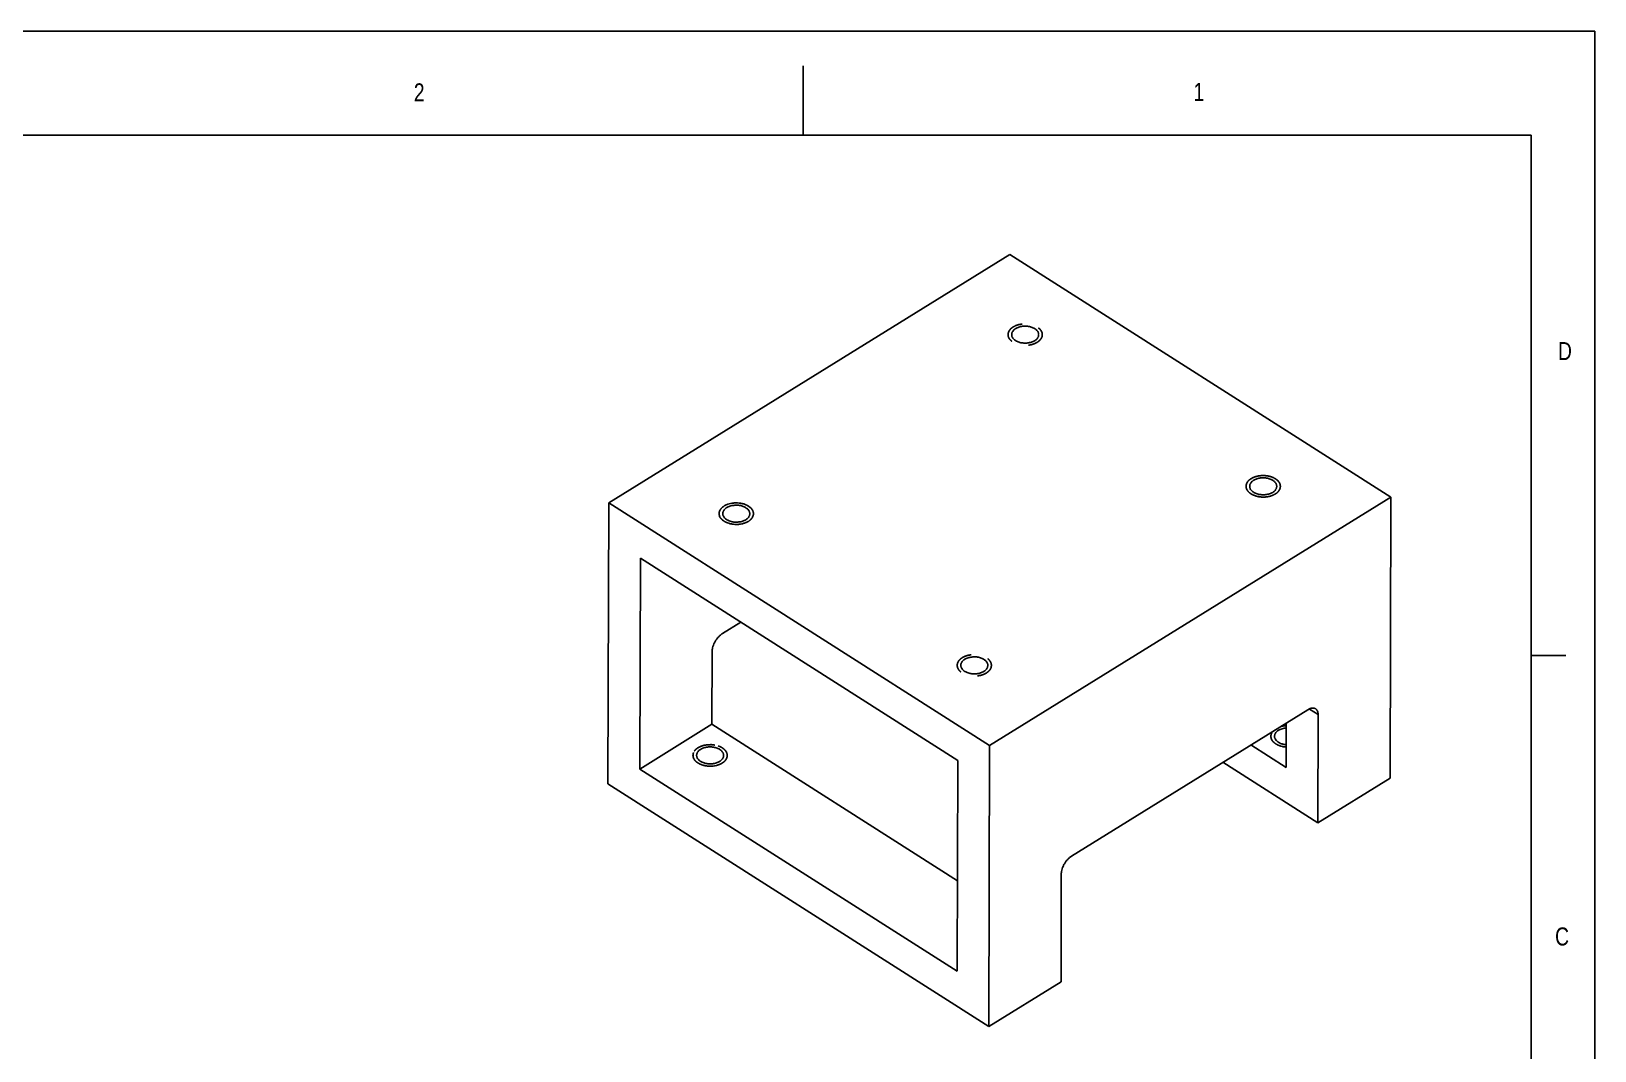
# Model space of a CAD drawing. Header units: inches. Extents: x 0 to 22, y 0 to 17.
# Drawn here: x 11.18 to 22, y 9.94 to 17 of the extents above; entities that cross this region are included whole.
import ezdxf

# ---------------------------------------------------------------- set-up
doc = ezdxf.new("R2010")
doc.units = ezdxf.units.IN
doc.header["$LTSCALE"] = 1.21
doc.header["$MEASUREMENT"] = 0
doc.linetypes.add('HIDDEN', pattern=[0.2, 0.1, -0.1])
doc.layers.get('0').update_dxf_attribs({"linetype": 'CONTINUOUS'})
doc.layers.add('02___PRT_ALL_AXES', color=7, linetype='CONTINUOUS')
doc.styles.get("Standard").update_dxf_attribs({"font": 'txt', "width": 0.8})

msp = doc.modelspace()

# ---------------------------------------------------------------- linework, layer by layer
at = {"color": 7, "linetype": 'CONTINUOUS'}
for p, q in [((0, 17), (22, 17)), ((22, 0), (22, 17)), ((16.52, 16.28), (16.52, 16.76)), ((0.44, 16.28), (21.56, 16.28)), ((21.56, 16.28), (21.56, 0.68)), ((17.9516, 15.4561), (15.1739, 13.7352)), ((20.5882, 13.7765), (17.9516, 15.4561)), ((20.5882, 13.7765), (17.8105, 12.0555)), ((20.583, 11.8315), (20.5882, 13.7765)), ((15.1739, 13.7352), (15.1687, 11.7902)), ((17.8105, 12.0555), (15.1739, 13.7352)), ((15.389, 11.8933), (15.393, 13.3521)), ((15.393, 13.3521), (17.5901, 11.9523)), ((16.0883, 12.9091), (15.9617, 12.8307)), ((15.889, 12.2031), (15.8904, 12.7088)), ((21.56, 12.68), (21.8, 12.68)), ((20.0141, 12.3043), (18.3786, 11.2909)), ((20.085, 12.2705), (20.0244, 12.3091)), ((20.083, 11.5217), (20.085, 12.2705)), ((15.889, 12.2031), (15.389, 11.8933)), ((17.5879, 11.1208), (15.889, 12.2031)), ((19.8639, 11.9048), (19.8648, 12.2117)), ((17.8053, 10.1105), (17.8105, 12.0555)), ((19.8639, 11.9048), (19.6201, 12.0601)), ((17.5901, 11.9523), (17.5862, 10.4936)), ((19.4263, 11.9401), (20.083, 11.5217)), ((17.5862, 10.4936), (15.389, 11.8933)), ((20.583, 11.8315), (20.083, 11.5217)), ((15.1687, 11.7902), (17.8053, 10.1105)), ((18.3052, 10.4203), (18.3073, 11.1691)), ((18.3052, 10.4203), (17.8053, 10.1105))]:
    msp.add_line(p, q, dxfattribs=at)
for points, knots in [([(15.8904, 12.7088), (15.8904, 12.7114), (15.8907, 12.7168), (15.8921, 12.7279), (15.8956, 12.7424), (15.9023, 12.7598), (15.9111, 12.7769), (15.9218, 12.7932), (15.934, 12.8079), (15.9452, 12.8187), (15.9546, 12.826), (15.9593, 12.8292), (15.9617, 12.8307)], [0, 0, 0, 0, 0.0535783, 0.1100346, 0.2302943, 0.358298, 0.4910431, 0.6250303, 0.7566637, 0.8826597, 0.9426171, 1, 1, 1, 1]), ([(20.0141, 12.3043), (20.0166, 12.3058), (20.0215, 12.3085), (20.029, 12.3119), (20.0363, 12.3143), (20.0434, 12.3157), (20.0501, 12.316), (20.0565, 12.3154), (20.0624, 12.3137), (20.066, 12.3118), (20.0676, 12.3108)], [0, 0, 0, 0, 0.152797, 0.2971422, 0.4325019, 0.5590072, 0.6774505, 0.7891255, 0.8958754, 1, 1, 1, 1]), ([(20.0676, 12.3108), (20.069, 12.3099), (20.0717, 12.3079), (20.0752, 12.3042), (20.0782, 12.2999), (20.0816, 12.2932), (20.0838, 12.2855), (20.0848, 12.2772), (20.085, 12.2728), (20.085, 12.2705)], [0, 0, 0, 0, 0.1084707, 0.2188733, 0.3329964, 0.4523708, 0.7109322, 0.8516931, 1, 1, 1, 1]), ([(18.3073, 11.1691), (18.3073, 11.1717), (18.3075, 11.1771), (18.309, 11.1882), (18.3125, 11.2027), (18.3191, 11.2201), (18.328, 11.2372), (18.3387, 11.2535), (18.3509, 11.2682), (18.3621, 11.2789), (18.3715, 11.2863), (18.3762, 11.2895), (18.3786, 11.2909)], [0, 0, 0, 0, 0.0535783, 0.1100346, 0.2302943, 0.358298, 0.4910431, 0.6250303, 0.7566637, 0.8826597, 0.9426171, 1, 1, 1, 1])]:
    msp.add_open_spline(points, degree=3, knots=knots, dxfattribs=at)
at = {"layer": '02___PRT_ALL_AXES', "color": 8, "linetype": 'HIDDEN'}
for p, q in [((19.5893, 13.8673), (19.5919, 13.8734)), ((19.5919, 13.8734), (19.5935, 13.8763)), ((19.5935, 13.8763), (19.5973, 13.8821)), ((19.5973, 13.8821), (19.5995, 13.8849)), ((19.6101, 13.8954), (19.6131, 13.8979)), ((19.6945, 13.9248), (19.6994, 13.925)), ((19.8049, 13.8906), (19.8075, 13.8879)), ((19.5978, 13.8185), (19.5957, 13.8214)), ((19.6278, 13.7939), (19.6241, 13.796)), ((19.644, 13.7866), (19.6398, 13.7882)), ((19.6527, 13.7836), (19.644, 13.7866)), ((19.6572, 13.7822), (19.6527, 13.7836)), ((19.7006, 13.7759), (19.6956, 13.7761)), ((19.7492, 13.7811), (19.7446, 13.7801)), ((19.7885, 13.7973), (19.7867, 13.7962)), ((19.7902, 13.7984), (19.7885, 13.7973)), ((15.939, 13.6688), (15.9396, 13.6719)), ((15.9398, 13.6501), (15.9391, 13.6532)), ((15.9414, 13.678), (15.9441, 13.6841)), ((15.9444, 13.6379), (15.9417, 13.644)), ((15.9461, 13.635), (15.9444, 13.6379)), ((15.9593, 13.7036), (15.9622, 13.7061)), ((15.9622, 13.7061), (15.9653, 13.7086)), ((15.9653, 13.7086), (15.9719, 13.7132)), ((15.9719, 13.7132), (15.9737, 13.7143)), ((15.9737, 13.7143), (15.9755, 13.7154)), ((15.9755, 13.7154), (15.9791, 13.7175)), ((15.9791, 13.7175), (15.983, 13.7195)), ((15.983, 13.7195), (15.9869, 13.7214)), ((15.9869, 13.7214), (15.9952, 13.7249)), ((15.9952, 13.7249), (15.9995, 13.7265)), ((15.9995, 13.7265), (16.0083, 13.7292)), ((16.0083, 13.7292), (16.0176, 13.7316)), ((16.0176, 13.7316), (16.0271, 13.7334)), ((16.0467, 13.7355), (16.0566, 13.7358)), ((16.0566, 13.7358), (16.0665, 13.7355)), ((16.0665, 13.7355), (16.0764, 13.7347)), ((16.0764, 13.7347), (16.0813, 13.7342)), ((16.0813, 13.7342), (16.0861, 13.7335)), ((16.0861, 13.7335), (16.0909, 13.7326)), ((16.1095, 13.7281), (16.1182, 13.7251)), ((16.1182, 13.7251), (16.1224, 13.7234)), ((16.1224, 13.7234), (16.1305, 13.7197)), ((16.1305, 13.7197), (16.138, 13.7157)), ((16.138, 13.7157), (16.1416, 13.7135)), ((16.1416, 13.7135), (16.145, 13.7112)), ((16.145, 13.7112), (16.1514, 13.7064)), ((16.1514, 13.7064), (16.1543, 13.7039)), ((16.1543, 13.7039), (16.1571, 13.7013)), ((16.1703, 13.6383), (16.1687, 13.6353)), ((16.1729, 13.6443), (16.1703, 13.6383)), ((15.9479, 13.6321), (15.9461, 13.635)), ((15.9629, 13.6159), (15.96, 13.6184)), ((15.966, 13.6135), (15.9629, 13.6159)), ((15.9693, 13.6111), (15.966, 13.6135)), ((15.9961, 13.5973), (15.9919, 13.5989)), ((16.0049, 13.5943), (15.9961, 13.5973)), ((16.0094, 13.5929), (16.0049, 13.5943)), ((16.0282, 13.5888), (16.0234, 13.5897)), ((16.0379, 13.5876), (16.0282, 13.5888)), ((16.0478, 13.5868), (16.0379, 13.5876)), ((16.0872, 13.5889), (16.0775, 13.5876)), ((16.0968, 13.5908), (16.0872, 13.5889)), ((16.1014, 13.5918), (16.0968, 13.5908)), ((16.1105, 13.5944), (16.1014, 13.5918)), ((16.1149, 13.5959), (16.1105, 13.5944)), ((16.1192, 13.5974), (16.1149, 13.5959)), ((16.1234, 13.5991), (16.1192, 13.5974)), ((16.1389, 13.6069), (16.1352, 13.6048)), ((16.1407, 13.608), (16.1389, 13.6069)), ((16.1458, 13.6114), (16.1407, 13.608)), ((16.149, 13.6137), (16.1458, 13.6114)), ((16.1627, 13.6267), (16.1603, 13.624)), ((19.7654, 12.1458), (19.7672, 12.1487)), ((19.7672, 12.1487), (19.7692, 12.1515)), ((15.7663, 12.0167), (15.7683, 12.0196)), ((15.9327, 12.0534), (15.9371, 12.0519)), ((15.9569, 12.0425), (15.9605, 12.0403)), ((19.7582, 12.1182), (19.7582, 12.1213)), ((19.7627, 12.0997), (19.7614, 12.1027)), ((19.7658, 12.0938), (19.7627, 12.0997)), ((19.7797, 12.0772), (19.7744, 12.0825)), ((19.8117, 12.0577), (19.8076, 12.0595)), ((19.8291, 12.0517), (19.8246, 12.053)), ((19.8384, 12.0494), (19.8291, 12.0517)), ((19.8431, 12.0484), (19.8384, 12.0494)), ((15.8471, 11.9157), (15.8423, 11.9165)), ((15.8716, 11.9134), (15.8667, 11.9136)), ((15.9061, 11.9158), (15.8964, 11.9144)), ((15.9109, 11.9166), (15.9061, 11.9158)), ((15.9203, 11.9187), (15.9109, 11.9166)), ((15.9422, 11.9259), (15.938, 11.9243)), ((15.9928, 11.9742), (15.9918, 11.9711))]:
    msp.add_line(p, q, dxfattribs=at)
for points, knots in [([(17.9736, 14.9534), (17.9712, 14.9516), (17.9675, 14.9488), (17.9631, 14.9455), (17.9607, 14.9437), (17.9587, 14.9423), (17.9575, 14.9407), (17.9556, 14.9386), (17.9533, 14.9359), (17.951, 14.9332), (17.9492, 14.9311), (17.9476, 14.9295), (17.9469, 14.9278), (17.9457, 14.9255), (17.9443, 14.9225), (17.9428, 14.9197), (17.9418, 14.9173), (17.9407, 14.9156), (17.9406, 14.9138), (17.9401, 14.9113), (17.9396, 14.9082), (17.9391, 14.9052), (17.9387, 14.9027), (17.9382, 14.9009), (17.9387, 14.8991), (17.939, 14.8966), (17.9395, 14.8936), (17.9399, 14.8906), (17.9403, 14.8882), (17.9403, 14.8864), (17.9414, 14.8846), (17.9424, 14.8823), (17.9438, 14.8794), (17.9451, 14.8765), (17.9463, 14.8742), (17.9469, 14.8724), (17.9485, 14.8708), (17.9502, 14.8686), (17.9525, 14.8659), (17.9547, 14.8632), (17.9565, 14.8611), (17.9577, 14.8594), (17.9597, 14.8581), (17.9621, 14.8561), (17.9653, 14.8537), (17.9683, 14.8513), (17.9709, 14.8494), (17.9726, 14.8479), (17.9749, 14.8468), (17.9779, 14.8452), (17.9816, 14.8433), (17.9853, 14.8413), (17.9883, 14.8398), (17.9904, 14.8385), (17.9931, 14.8378), (17.9964, 14.8366), (18.0007, 14.8351), (18.0049, 14.8336), (18.0083, 14.8325), (18.0108, 14.8315), (18.0136, 14.8311), (18.0173, 14.8303), (18.0219, 14.8294), (18.0265, 14.8285), (18.0302, 14.8278), (18.0329, 14.8271), (18.0359, 14.8271), (18.0398, 14.8268), (18.0447, 14.8265), (18.0496, 14.8261), (18.0535, 14.8259), (18.0565, 14.8255), (18.0593, 14.8258), (18.0632, 14.826), (18.068, 14.8263), (18.0728, 14.8266), (18.0766, 14.8268), (18.0796, 14.8269), (18.0823, 14.8275), (18.086, 14.8281), (18.0906, 14.829), (18.0953, 14.8298), (18.099, 14.8306), (18.1018, 14.831), (18.1043, 14.8319), (18.1077, 14.833), (18.112, 14.8344), (18.1163, 14.8358), (18.1197, 14.837), (18.1224, 14.8377), (18.1245, 14.839), (18.1276, 14.8405), (18.133, 14.8432), (18.1376, 14.8455), (18.1406, 14.8471)], [0, 0, 0, 0, 0.03125, 0.046875, 0.0546875, 0.0625, 0.0703125, 0.078125, 0.09375, 0.109375, 0.1171875, 0.125, 0.1328125, 0.140625, 0.15625, 0.171875, 0.1796875, 0.1875, 0.1953125, 0.203125, 0.21875, 0.234375, 0.2421875, 0.25, 0.2578125, 0.265625, 0.28125, 0.296875, 0.3046875, 0.3125, 0.3203125, 0.328125, 0.34375, 0.359375, 0.3671875, 0.375, 0.3828125, 0.390625, 0.40625, 0.421875, 0.4296875, 0.4375, 0.4453125, 0.453125, 0.46875, 0.484375, 0.4921875, 0.5, 0.5078125, 0.515625, 0.53125, 0.546875, 0.5546875, 0.5625, 0.5703125, 0.578125, 0.59375, 0.609375, 0.6171875, 0.625, 0.6328125, 0.640625, 0.65625, 0.671875, 0.6796875, 0.6875, 0.6953125, 0.703125, 0.71875, 0.734375, 0.7421875, 0.75, 0.7578125, 0.765625, 0.78125, 0.796875, 0.8046875, 0.8125, 0.8203125, 0.828125, 0.84375, 0.859375, 0.8671875, 0.875, 0.8828125, 0.890625, 0.90625, 0.921875, 0.9296875, 0.9375, 0.9453125, 0.953125, 0.96875, 1, 1, 1, 1]), ([(18.1406, 14.8471), (18.1431, 14.8489), (18.1468, 14.8517), (18.1511, 14.855), (18.1535, 14.8569), (18.1556, 14.8582), (18.1568, 14.8599), (18.1587, 14.862), (18.1609, 14.8646), (18.1633, 14.8673), (18.1651, 14.8694), (18.1666, 14.871), (18.1673, 14.8728), (18.1685, 14.8751), (18.1699, 14.878), (18.1714, 14.8809), (18.1725, 14.8832), (18.1736, 14.8849), (18.1737, 14.8868), (18.1741, 14.8892), (18.1746, 14.8923), (18.1752, 14.8953), (18.1755, 14.8978), (18.176, 14.8996), (18.1756, 14.9015), (18.1753, 14.9039), (18.1748, 14.9069), (18.1744, 14.9099), (18.174, 14.9123), (18.1739, 14.9142), (18.1729, 14.9159), (18.1718, 14.9182), (18.1704, 14.9211), (18.1691, 14.924), (18.1679, 14.9264), (18.1673, 14.9282), (18.1658, 14.9297), (18.164, 14.9319), (18.1618, 14.9346), (18.1596, 14.9373), (18.1577, 14.9394), (18.1565, 14.9411), (18.1545, 14.9425), (18.1521, 14.9444), (18.149, 14.9468), (18.1459, 14.9492), (18.1434, 14.9511), (18.1417, 14.9527), (18.1393, 14.9537), (18.1364, 14.9553), (18.1326, 14.9572), (18.129, 14.9592), (18.1259, 14.9607), (18.1238, 14.962), (18.1212, 14.9628), (18.1178, 14.964), (18.1135, 14.9654), (18.1093, 14.9669), (18.1059, 14.968), (18.1034, 14.969), (18.1006, 14.9694), (18.0969, 14.9702), (18.0923, 14.9711), (18.0877, 14.972), (18.084, 14.9727), (18.0813, 14.9734), (18.0783, 14.9734), (18.0744, 14.9737), (18.0695, 14.9741), (18.0646, 14.9744), (18.0607, 14.9746), (18.0578, 14.975), (18.0549, 14.9747), (18.0511, 14.9745), (18.0463, 14.9742), (18.0414, 14.974), (18.0376, 14.9737), (18.0347, 14.9737), (18.0319, 14.973), (18.0282, 14.9724), (18.0236, 14.9715), (18.019, 14.9707), (18.0153, 14.97), (18.0124, 14.9696), (18.0099, 14.9686), (18.0065, 14.9675), (18.0022, 14.9661), (17.9979, 14.9647), (17.9946, 14.9636), (17.9919, 14.9628), (17.9897, 14.9616), (17.9866, 14.96), (17.9813, 14.9573), (17.9767, 14.955), (17.9736, 14.9534)], [0, 0, 0, 0, 0.03125, 0.046875, 0.0546875, 0.0625, 0.0703125, 0.078125, 0.09375, 0.109375, 0.1171875, 0.125, 0.1328125, 0.140625, 0.15625, 0.171875, 0.1796875, 0.1875, 0.1953125, 0.203125, 0.21875, 0.234375, 0.2421875, 0.25, 0.2578125, 0.265625, 0.28125, 0.296875, 0.3046875, 0.3125, 0.3203125, 0.328125, 0.34375, 0.359375, 0.3671875, 0.375, 0.3828125, 0.390625, 0.40625, 0.421875, 0.4296875, 0.4375, 0.4453125, 0.453125, 0.46875, 0.484375, 0.4921875, 0.5, 0.5078125, 0.515625, 0.53125, 0.546875, 0.5546875, 0.5625, 0.5703125, 0.578125, 0.59375, 0.609375, 0.6171875, 0.625, 0.6328125, 0.640625, 0.65625, 0.671875, 0.6796875, 0.6875, 0.6953125, 0.703125, 0.71875, 0.734375, 0.7421875, 0.75, 0.7578125, 0.765625, 0.78125, 0.796875, 0.8046875, 0.8125, 0.8203125, 0.828125, 0.84375, 0.859375, 0.8671875, 0.875, 0.8828125, 0.890625, 0.90625, 0.921875, 0.9296875, 0.9375, 0.9453125, 0.953125, 0.96875, 1, 1, 1, 1]), ([(19.5957, 13.8214), (19.5948, 13.823), (19.5934, 13.8254), (19.5916, 13.8285), (19.5906, 13.831), (19.5894, 13.8334), (19.5886, 13.8359), (19.588, 13.8384), (19.5871, 13.8409), (19.5869, 13.8435), (19.5865, 13.846), (19.5863, 13.8485), (19.5864, 13.8511), (19.5863, 13.8536), (19.5868, 13.857), (19.5872, 13.8595), (19.5874, 13.8612)], [0, 0, 0, 0, 0.125, 0.1875, 0.25, 0.3125, 0.375, 0.4375, 0.5, 0.5625, 0.625, 0.6875, 0.75, 0.8125, 0.875, 1, 1, 1, 1]), ([(19.6215, 13.9036), (19.624, 13.905), (19.6277, 13.9071), (19.6327, 13.9098), (19.6371, 13.9116), (19.6412, 13.9135), (19.6456, 13.9151), (19.6502, 13.9166), (19.6546, 13.9182), (19.6594, 13.9193), (19.6642, 13.9205), (19.669, 13.9216), (19.674, 13.9224), (19.6789, 13.9233), (19.6858, 13.924), (19.691, 13.9245), (19.6945, 13.9248)], [0, 0, 0, 0, 0.125, 0.1875, 0.25, 0.3125, 0.375, 0.4375, 0.5, 0.5625, 0.625, 0.6875, 0.75, 0.8125, 0.875, 1, 1, 1, 1]), ([(19.6994, 13.925), (19.702, 13.9249), (19.7072, 13.9248), (19.7137, 13.9246), (19.7189, 13.9245), (19.7239, 13.9239), (19.7302, 13.923), (19.7366, 13.9222), (19.7416, 13.9214), (19.7463, 13.92), (19.7511, 13.9188), (19.7559, 13.9176), (19.7596, 13.9168), (19.7628, 13.9153), (19.7672, 13.9136), (19.7715, 13.9118), (19.7754, 13.9103), (19.7775, 13.9094), (19.7803, 13.9077), (19.7847, 13.9053), (19.7889, 13.9028), (19.7919, 13.9012), (19.7935, 13.8999), (19.7962, 13.8977), (19.8002, 13.8944), (19.8034, 13.8919), (19.8049, 13.8906)], [0, 0, 0, 0, 0.0625, 0.125, 0.15625, 0.1875, 0.25, 0.3125, 0.34375, 0.375, 0.4375, 0.46875, 0.5, 0.53125, 0.5625, 0.625, 0.65625, 0.671875, 0.6875, 0.75, 0.8125, 0.828125, 0.84375, 0.875, 0.9375, 1, 1, 1, 1]), ([(19.8224, 13.8615), (19.8227, 13.8595), (19.8232, 13.8565), (19.8237, 13.8525), (19.8235, 13.8493), (19.8236, 13.8462), (19.8231, 13.8431), (19.8224, 13.84), (19.822, 13.8369), (19.8206, 13.8339), (19.8195, 13.8308), (19.8182, 13.8278), (19.8164, 13.8249), (19.8151, 13.8224), (19.8139, 13.8205), (19.8115, 13.8176), (19.8096, 13.8152), (19.8081, 13.8133)], [0, 0, 0, 0, 0.125, 0.1875, 0.25, 0.3125, 0.375, 0.4375, 0.5, 0.5625, 0.625, 0.6875, 0.75, 0.8125, 0.84375, 0.875, 1, 1, 1, 1]), ([(17.6215, 12.6645), (17.6191, 12.6627), (17.6154, 12.6599), (17.611, 12.6566), (17.6086, 12.6547), (17.6066, 12.6534), (17.6054, 12.6518), (17.6035, 12.6497), (17.6012, 12.647), (17.5989, 12.6443), (17.5971, 12.6422), (17.5955, 12.6406), (17.5948, 12.6388), (17.5936, 12.6365), (17.5922, 12.6336), (17.5908, 12.6308), (17.5897, 12.6284), (17.5886, 12.6267), (17.5885, 12.6249), (17.588, 12.6224), (17.5875, 12.6193), (17.587, 12.6163), (17.5866, 12.6138), (17.5861, 12.612), (17.5866, 12.6102), (17.5869, 12.6077), (17.5874, 12.6047), (17.5878, 12.6017), (17.5882, 12.5993), (17.5883, 12.5974), (17.5893, 12.5957), (17.5903, 12.5934), (17.5917, 12.5905), (17.5931, 12.5876), (17.5942, 12.5852), (17.5948, 12.5835), (17.5964, 12.5819), (17.5981, 12.5797), (17.6004, 12.577), (17.6026, 12.5743), (17.6044, 12.5722), (17.6056, 12.5705), (17.6076, 12.5691), (17.6101, 12.5672), (17.6132, 12.5648), (17.6162, 12.5624), (17.6188, 12.5605), (17.6205, 12.559), (17.6228, 12.5579), (17.6258, 12.5563), (17.6295, 12.5544), (17.6332, 12.5524), (17.6362, 12.5509), (17.6383, 12.5496), (17.641, 12.5488), (17.6443, 12.5476), (17.6486, 12.5462), (17.6528, 12.5447), (17.6563, 12.5436), (17.6587, 12.5426), (17.6616, 12.5422), (17.6652, 12.5414), (17.6698, 12.5405), (17.6744, 12.5396), (17.6782, 12.5389), (17.6809, 12.5382), (17.6838, 12.5382), (17.6877, 12.5379), (17.6926, 12.5376), (17.6975, 12.5372), (17.7014, 12.537), (17.7044, 12.5366), (17.7072, 12.5369), (17.7111, 12.5371), (17.7159, 12.5374), (17.7207, 12.5377), (17.7245, 12.5379), (17.7275, 12.5379), (17.7302, 12.5386), (17.7339, 12.5392), (17.7385, 12.5401), (17.7432, 12.5409), (17.7469, 12.5417), (17.7497, 12.542), (17.7522, 12.543), (17.7557, 12.5441), (17.7599, 12.5455), (17.7642, 12.5469), (17.7676, 12.5481), (17.7703, 12.5488), (17.7725, 12.5501), (17.7755, 12.5516), (17.7809, 12.5543), (17.7855, 12.5566), (17.7885, 12.5582)], [0, 0, 0, 0, 0.03125, 0.046875, 0.0546875, 0.0625, 0.0703125, 0.078125, 0.09375, 0.109375, 0.1171875, 0.125, 0.1328125, 0.140625, 0.15625, 0.171875, 0.1796875, 0.1875, 0.1953125, 0.203125, 0.21875, 0.234375, 0.2421875, 0.25, 0.2578125, 0.265625, 0.28125, 0.296875, 0.3046875, 0.3125, 0.3203125, 0.328125, 0.34375, 0.359375, 0.3671875, 0.375, 0.3828125, 0.390625, 0.40625, 0.421875, 0.4296875, 0.4375, 0.4453125, 0.453125, 0.46875, 0.484375, 0.4921875, 0.5, 0.5078125, 0.515625, 0.53125, 0.546875, 0.5546875, 0.5625, 0.5703125, 0.578125, 0.59375, 0.609375, 0.6171875, 0.625, 0.6328125, 0.640625, 0.65625, 0.671875, 0.6796875, 0.6875, 0.6953125, 0.703125, 0.71875, 0.734375, 0.7421875, 0.75, 0.7578125, 0.765625, 0.78125, 0.796875, 0.8046875, 0.8125, 0.8203125, 0.828125, 0.84375, 0.859375, 0.8671875, 0.875, 0.8828125, 0.890625, 0.90625, 0.921875, 0.9296875, 0.9375, 0.9453125, 0.953125, 0.96875, 1, 1, 1, 1]), ([(17.7885, 12.5582), (17.791, 12.56), (17.7947, 12.5628), (17.799, 12.5661), (17.8015, 12.568), (17.8035, 12.5693), (17.8047, 12.5709), (17.8066, 12.5731), (17.8089, 12.5757), (17.8112, 12.5784), (17.813, 12.5805), (17.8146, 12.5821), (17.8152, 12.5839), (17.8164, 12.5862), (17.8178, 12.5891), (17.8193, 12.5919), (17.8204, 12.5943), (17.8215, 12.596), (17.8216, 12.5979), (17.8221, 12.6003), (17.8225, 12.6034), (17.8231, 12.6064), (17.8234, 12.6089), (17.8239, 12.6107), (17.8235, 12.6125), (17.8232, 12.615), (17.8227, 12.618), (17.8223, 12.621), (17.8219, 12.6234), (17.8218, 12.6253), (17.8208, 12.627), (17.8198, 12.6293), (17.8183, 12.6322), (17.817, 12.6351), (17.8159, 12.6375), (17.8152, 12.6392), (17.8137, 12.6408), (17.812, 12.643), (17.8097, 12.6457), (17.8075, 12.6484), (17.8056, 12.6505), (17.8045, 12.6522), (17.8024, 12.6536), (17.8, 12.6555), (17.7969, 12.6579), (17.7938, 12.6603), (17.7913, 12.6622), (17.7896, 12.6637), (17.7872, 12.6648), (17.7843, 12.6664), (17.7806, 12.6683), (17.7769, 12.6703), (17.7739, 12.6718), (17.7717, 12.6731), (17.7691, 12.6739), (17.7657, 12.6751), (17.7615, 12.6765), (17.7572, 12.678), (17.7538, 12.6791), (17.7514, 12.6801), (17.7485, 12.6805), (17.7448, 12.6813), (17.7402, 12.6822), (17.7356, 12.6831), (17.7319, 12.6838), (17.7292, 12.6845), (17.7262, 12.6845), (17.7223, 12.6848), (17.7174, 12.6851), (17.7125, 12.6855), (17.7086, 12.6857), (17.7057, 12.6861), (17.7028, 12.6858), (17.699, 12.6856), (17.6942, 12.6853), (17.6894, 12.6851), (17.6855, 12.6848), (17.6826, 12.6848), (17.6799, 12.6841), (17.6761, 12.6835), (17.6715, 12.6826), (17.6669, 12.6818), (17.6632, 12.681), (17.6603, 12.6807), (17.6579, 12.6797), (17.6544, 12.6786), (17.6502, 12.6772), (17.6459, 12.6758), (17.6425, 12.6747), (17.6398, 12.6739), (17.6376, 12.6726), (17.6345, 12.6711), (17.6292, 12.6684), (17.6246, 12.6661), (17.6215, 12.6645)], [0, 0, 0, 0, 0.03125, 0.046875, 0.0546875, 0.0625, 0.0703125, 0.078125, 0.09375, 0.109375, 0.1171875, 0.125, 0.1328125, 0.140625, 0.15625, 0.171875, 0.1796875, 0.1875, 0.1953125, 0.203125, 0.21875, 0.234375, 0.2421875, 0.25, 0.2578125, 0.265625, 0.28125, 0.296875, 0.3046875, 0.3125, 0.3203125, 0.328125, 0.34375, 0.359375, 0.3671875, 0.375, 0.3828125, 0.390625, 0.40625, 0.421875, 0.4296875, 0.4375, 0.4453125, 0.453125, 0.46875, 0.484375, 0.4921875, 0.5, 0.5078125, 0.515625, 0.53125, 0.546875, 0.5546875, 0.5625, 0.5703125, 0.578125, 0.59375, 0.609375, 0.6171875, 0.625, 0.6328125, 0.640625, 0.65625, 0.671875, 0.6796875, 0.6875, 0.6953125, 0.703125, 0.71875, 0.734375, 0.7421875, 0.75, 0.7578125, 0.765625, 0.78125, 0.796875, 0.8046875, 0.8125, 0.8203125, 0.828125, 0.84375, 0.859375, 0.8671875, 0.875, 0.8828125, 0.890625, 0.90625, 0.921875, 0.9296875, 0.9375, 0.9453125, 0.953125, 0.96875, 1, 1, 1, 1]), ([(19.825, 12.1871), (19.828, 12.188), (19.8341, 12.1896), (19.8428, 12.1915), (19.8491, 12.1925), (19.8559, 12.1934), (19.8612, 12.1939), (19.8647, 12.1942)], [0, 0, 0, 0, 0.25, 0.5, 0.625, 0.75, 1, 1, 1, 1]), ([(15.8237, 11.9211), (15.8206, 11.9223), (15.816, 11.9242), (15.8097, 11.9266), (15.8059, 11.9282), (15.8027, 11.9294), (15.8, 11.9311), (15.7967, 11.9331), (15.7927, 11.9356), (15.7893, 11.9377), (15.7867, 11.9393), (15.7839, 11.9409), (15.7815, 11.9435), (15.7784, 11.9464), (15.7754, 11.9494), (15.7728, 11.9518), (15.771, 11.9536), (15.77, 11.9545), (15.7694, 11.9556), (15.7686, 11.957), (15.7673, 11.9591), (15.7656, 11.9618), (15.764, 11.9646), (15.7627, 11.9667), (15.7619, 11.9681), (15.7612, 11.9691), (15.7609, 11.9703), (15.7604, 11.9723), (15.7597, 11.9752), (15.7589, 11.9787), (15.7581, 11.9822), (15.7572, 11.9851), (15.7576, 11.9875), (15.7579, 11.9898), (15.7582, 11.9927), (15.7586, 11.9963), (15.7589, 11.9992), (15.7591, 12.0015), (15.7604, 12.0038), (15.7616, 12.0066), (15.7637, 12.0111), (15.7653, 12.0145), (15.7663, 12.0167)], [0, 0, 0, 0, 0.0625, 0.09375, 0.125, 0.140625, 0.15625, 0.1875, 0.21875, 0.25, 0.265625, 0.28125, 0.3125, 0.34375, 0.375, 0.40625, 0.421875, 0.4296875, 0.4375, 0.453125, 0.46875, 0.5, 0.53125, 0.546875, 0.5625, 0.5703125, 0.578125, 0.59375, 0.625, 0.65625, 0.6875, 0.71875, 0.734375, 0.75, 0.78125, 0.8125, 0.84375, 0.859375, 0.875, 0.90625, 0.9375, 1, 1, 1, 1]), ([(15.7683, 12.0196), (15.7691, 12.0205), (15.7705, 12.0224), (15.7739, 12.0262), (15.7785, 12.0309), (15.7839, 12.0353), (15.7886, 12.0386), (15.7913, 12.0403), (15.7925, 12.0412)], [0, 0, 0, 0, 0.125, 0.25, 0.5, 0.75, 0.875, 1, 1, 1, 1]), ([(15.7925, 12.0412), (15.795, 12.0424), (15.7998, 12.0448), (15.8059, 12.0478), (15.8101, 12.05), (15.8126, 12.0511), (15.8155, 12.052), (15.819, 12.0531), (15.8246, 12.0549), (15.8296, 12.0563), (15.8338, 12.0578), (15.8368, 12.0583), (15.8421, 12.0591), (15.8482, 12.0601), (15.8536, 12.061), (15.8567, 12.0615), (15.8589, 12.0619), (15.8613, 12.0619), (15.8645, 12.062), (15.87, 12.0621), (15.8763, 12.0622), (15.8818, 12.0624), (15.8849, 12.0624), (15.8896, 12.0617), (15.8966, 12.0611), (15.9036, 12.0601), (15.9083, 12.0597), (15.9112, 12.0591), (15.9164, 12.0577), (15.9238, 12.0558), (15.9298, 12.0542), (15.9327, 12.0534)], [0, 0, 0, 0, 0.0625, 0.125, 0.15625, 0.171875, 0.1875, 0.21875, 0.25, 0.3125, 0.328125, 0.34375, 0.375, 0.4375, 0.46875, 0.484375, 0.5, 0.515625, 0.53125, 0.5625, 0.625, 0.65625, 0.671875, 0.6875, 0.75, 0.8125, 0.828125, 0.84375, 0.875, 0.9375, 1, 1, 1, 1]), ([(15.9605, 12.0403), (15.962, 12.0392), (15.9651, 12.0369), (15.9689, 12.034), (15.9721, 12.0317), (15.9746, 12.0292), (15.9776, 12.026), (15.9803, 12.0231), (15.9823, 12.0212), (15.9832, 12.0198), (15.9847, 12.0174), (15.9865, 12.0146), (15.9882, 12.0118), (15.9897, 12.0097), (15.9903, 12.0075), (15.9914, 12.0046), (15.9924, 12.0017), (15.9933, 11.9991), (15.9937, 11.9976), (15.9938, 11.9954), (15.9943, 11.992), (15.9945, 11.9887), (15.9948, 11.9864), (15.9946, 11.9849), (15.9941, 11.9823), (15.9935, 11.9786), (15.993, 11.9757), (15.9928, 11.9742)], [0, 0, 0, 0, 0.0625, 0.125, 0.15625, 0.1875, 0.25, 0.3125, 0.328125, 0.34375, 0.375, 0.4375, 0.46875, 0.5, 0.53125, 0.5625, 0.625, 0.65625, 0.671875, 0.6875, 0.75, 0.8125, 0.828125, 0.84375, 0.875, 0.9375, 1, 1, 1, 1]), ([(19.8643, 12.0458), (19.8627, 12.0459), (19.8601, 12.0461), (19.8564, 12.0465), (19.8536, 12.0468), (19.8513, 12.0471), (19.8477, 12.0476), (19.845, 12.0481), (19.8431, 12.0484)], [0, 0, 0, 0, 0.25, 0.375, 0.5, 0.625, 0.75, 1, 1, 1, 1]), ([(15.9918, 11.9711), (15.9911, 11.9695), (15.99, 11.967), (15.9885, 11.9638), (15.9869, 11.9613), (15.9855, 11.9588), (15.9837, 11.9564), (15.9818, 11.9541), (15.9801, 11.9517), (15.9777, 11.9495), (15.9756, 11.9472), (15.9733, 11.945), (15.9707, 11.943), (15.9683, 11.9408), (15.9645, 11.9381), (15.9615, 11.9361), (15.9595, 11.9348)], [0, 0, 0, 0, 0.125, 0.1875, 0.25, 0.3125, 0.375, 0.4375, 0.5, 0.5625, 0.625, 0.6875, 0.75, 0.8125, 0.875, 1, 1, 1, 1])]:
    msp.add_open_spline(points, degree=3, knots=knots, dxfattribs=at)
at = {"layer": '02___PRT_ALL_AXES', "color": 7, "linetype": 'CONTINUOUS'}
for points, knots in [([(17.9914, 14.9421), (17.9893, 14.9408), (17.9852, 14.938), (17.9797, 14.9334), (17.9749, 14.9284), (17.9709, 14.9232), (17.9677, 14.9178), (17.9654, 14.9121), (17.964, 14.9063), (17.9637, 14.9024), (17.9637, 14.9005)], [0, 0, 0, 0, 0.1443266, 0.2824884, 0.4142868, 0.5399492, 0.6602098, 0.7760814, 0.8888527, 1, 1, 1, 1]), ([(18.1506, 14.9), (18.1506, 14.9014), (18.1504, 14.9043), (18.1496, 14.9087), (18.1484, 14.9129), (18.146, 14.9186), (18.1418, 14.9254), (18.135, 14.933), (18.1265, 14.9398), (18.1165, 14.9457), (18.1053, 14.9507), (18.0931, 14.9546), (18.0801, 14.9573), (18.0666, 14.9589), (18.053, 14.9591), (18.0394, 14.9581), (18.0262, 14.9559), (18.0136, 14.9525), (18.002, 14.948), (17.9948, 14.9442), (17.9914, 14.9421)], [0, 0, 0, 0, 0.0227581, 0.0457029, 0.0690113, 0.092847, 0.1425817, 0.1957919, 0.2528846, 0.3138846, 0.3785056, 0.4462254, 0.5163305, 0.5879924, 0.6602988, 0.7323092, 0.8030794, 0.8717717, 0.937658, 1, 1, 1, 1]), ([(17.9637, 14.9005), (17.9637, 14.8991), (17.9638, 14.8962), (17.9646, 14.8919), (17.9658, 14.8876), (17.9682, 14.8819), (17.9725, 14.8751), (17.9793, 14.8675), (17.9878, 14.8607), (17.9977, 14.8548), (18.0089, 14.8498), (18.0211, 14.8459), (18.0341, 14.8432), (18.0476, 14.8417), (18.0613, 14.8414), (18.0749, 14.8424), (18.0881, 14.8446), (18.1006, 14.848), (18.1123, 14.8525), (18.1195, 14.8563), (18.1228, 14.8584)], [0, 0, 0, 0, 0.0227581, 0.0457029, 0.0690113, 0.092847, 0.1425817, 0.1957919, 0.2528846, 0.3138846, 0.3785056, 0.4462254, 0.5163305, 0.5879924, 0.6602988, 0.7323092, 0.8030794, 0.8717717, 0.937658, 1, 1, 1, 1]), ([(18.1228, 14.8584), (18.1249, 14.8597), (18.129, 14.8625), (18.1346, 14.8671), (18.1394, 14.8721), (18.1434, 14.8773), (18.1465, 14.8828), (18.1488, 14.8884), (18.1502, 14.8942), (18.1506, 14.8981), (18.1506, 14.9)], [0, 0, 0, 0, 0.1443266, 0.2824884, 0.4142868, 0.5399492, 0.6602098, 0.7760814, 0.8888527, 1, 1, 1, 1]), ([(19.6116, 13.8507), (19.6116, 13.8526), (19.6119, 13.8565), (19.6133, 13.8623), (19.6156, 13.868), (19.6187, 13.8734), (19.6227, 13.8786), (19.6275, 13.8836), (19.6331, 13.8882), (19.6372, 13.891), (19.6393, 13.8923)], [0, 0, 0, 0, 0.1111473, 0.2239186, 0.3397902, 0.4600508, 0.5857132, 0.7175116, 0.8556734, 1, 1, 1, 1]), ([(19.6393, 13.8923), (19.6426, 13.8944), (19.6498, 13.8982), (19.6615, 13.9027), (19.674, 13.9061), (19.6872, 13.9083), (19.7008, 13.9093), (19.7145, 13.909), (19.728, 13.9075), (19.741, 13.9048), (19.7532, 13.9009), (19.7644, 13.8959), (19.7743, 13.89), (19.7828, 13.8832), (19.7897, 13.8756), (19.7939, 13.8688), (19.7963, 13.8631), (19.7975, 13.8588), (19.7983, 13.8545), (19.7984, 13.8516), (19.7984, 13.8502)], [0, 0, 0, 0, 0.062342, 0.1282283, 0.1969206, 0.2676908, 0.3397012, 0.4120076, 0.4836695, 0.5537746, 0.6214944, 0.6861154, 0.7471154, 0.8042081, 0.8574183, 0.907153, 0.9309887, 0.9542971, 0.9772419, 1, 1, 1, 1]), ([(19.7707, 13.8086), (19.7673, 13.8065), (19.7601, 13.8027), (19.7485, 13.7982), (19.736, 13.7948), (19.7227, 13.7926), (19.7092, 13.7916), (19.6955, 13.7919), (19.682, 13.7934), (19.669, 13.7961), (19.6568, 13.8), (19.6456, 13.805), (19.6356, 13.8109), (19.6272, 13.8177), (19.6203, 13.8253), (19.6161, 13.8321), (19.6137, 13.8378), (19.6125, 13.8421), (19.6117, 13.8464), (19.6116, 13.8493), (19.6116, 13.8507)], [0, 0, 0, 0, 0.062342, 0.1282283, 0.1969206, 0.2676908, 0.3397012, 0.4120076, 0.4836695, 0.5537746, 0.6214944, 0.6861154, 0.7471154, 0.8042081, 0.8574183, 0.907153, 0.9309887, 0.9542971, 0.9772419, 1, 1, 1, 1]), ([(19.7984, 13.8502), (19.7984, 13.8483), (19.7981, 13.8444), (19.7967, 13.8386), (19.7944, 13.833), (19.7912, 13.8275), (19.7872, 13.8223), (19.7824, 13.8173), (19.7769, 13.8127), (19.7728, 13.8099), (19.7707, 13.8086)], [0, 0, 0, 0, 0.1111473, 0.2239186, 0.3397902, 0.4600508, 0.5857132, 0.7175116, 0.8556734, 1, 1, 1, 1]), ([(15.9637, 13.6614), (15.9637, 13.6633), (15.9641, 13.6672), (15.9654, 13.673), (15.9677, 13.6787), (15.9709, 13.6841), (15.9749, 13.6893), (15.9797, 13.6943), (15.9853, 13.6989), (15.9893, 13.7017), (15.9915, 13.703)], [0, 0, 0, 0, 0.1111473, 0.2239186, 0.3397902, 0.4600508, 0.5857132, 0.7175116, 0.8556734, 1, 1, 1, 1]), ([(16.1229, 13.6193), (16.1195, 13.6172), (16.1123, 13.6134), (16.1007, 13.6089), (16.0881, 13.6055), (16.0749, 13.6033), (16.0613, 13.6023), (16.0476, 13.6026), (16.0342, 13.6041), (16.0212, 13.6068), (16.009, 13.6107), (15.9978, 13.6157), (15.9878, 13.6216), (15.9793, 13.6284), (15.9725, 13.636), (15.9683, 13.6428), (15.9659, 13.6485), (15.9646, 13.6528), (15.9639, 13.6571), (15.9637, 13.66), (15.9637, 13.6614)], [0, 0, 0, 0, 0.062342, 0.1282283, 0.1969206, 0.2676908, 0.3397012, 0.4120076, 0.4836695, 0.5537746, 0.6214944, 0.6861154, 0.7471154, 0.8042081, 0.8574183, 0.907153, 0.9309887, 0.9542971, 0.9772419, 1, 1, 1, 1]), ([(15.9915, 13.703), (15.9948, 13.7051), (16.002, 13.7089), (16.0136, 13.7134), (16.0262, 13.7168), (16.0394, 13.719), (16.053, 13.72), (16.0667, 13.7197), (16.0802, 13.7182), (16.0931, 13.7155), (16.1054, 13.7116), (16.1166, 13.7066), (16.1265, 13.7007), (16.135, 13.6939), (16.1418, 13.6863), (16.1461, 13.6795), (16.1484, 13.6738), (16.1497, 13.6695), (16.1504, 13.6652), (16.1506, 13.6623), (16.1506, 13.6609)], [0, 0, 0, 0, 0.062342, 0.1282283, 0.1969206, 0.2676908, 0.3397012, 0.4120076, 0.4836695, 0.5537746, 0.6214944, 0.6861154, 0.7471154, 0.8042081, 0.8574183, 0.907153, 0.9309887, 0.9542971, 0.9772419, 1, 1, 1, 1]), ([(16.1506, 13.6609), (16.1506, 13.659), (16.1503, 13.6551), (16.1489, 13.6493), (16.1466, 13.6437), (16.1434, 13.6382), (16.1394, 13.633), (16.1346, 13.628), (16.1291, 13.6234), (16.125, 13.6206), (16.1229, 13.6193)], [0, 0, 0, 0, 0.1111473, 0.2239186, 0.3397902, 0.4600508, 0.5857132, 0.7175116, 0.8556734, 1, 1, 1, 1]), ([(17.7985, 12.6111), (17.7985, 12.6125), (17.7983, 12.6154), (17.7976, 12.6197), (17.7963, 12.624), (17.7939, 12.6297), (17.7897, 12.6365), (17.7829, 12.6441), (17.7744, 12.6509), (17.7644, 12.6568), (17.7532, 12.6618), (17.741, 12.6657), (17.728, 12.6684), (17.7146, 12.6699), (17.7009, 12.6702), (17.6873, 12.6692), (17.6741, 12.667), (17.6615, 12.6636), (17.6499, 12.6591), (17.6427, 12.6553), (17.6393, 12.6532)], [0, 0, 0, 0, 0.0227581, 0.0457029, 0.0690113, 0.092847, 0.1425817, 0.1957919, 0.2528846, 0.3138846, 0.3785056, 0.4462254, 0.5163305, 0.5879924, 0.6602988, 0.7323092, 0.8030794, 0.8717717, 0.937658, 1, 1, 1, 1]), ([(17.6393, 12.6532), (17.6372, 12.6519), (17.6331, 12.6491), (17.6276, 12.6445), (17.6228, 12.6395), (17.6188, 12.6343), (17.6156, 12.6288), (17.6133, 12.6232), (17.6119, 12.6174), (17.6116, 12.6135), (17.6116, 12.6116)], [0, 0, 0, 0, 0.1443266, 0.2824884, 0.4142868, 0.5399492, 0.6602098, 0.7760814, 0.8888527, 1, 1, 1, 1]), ([(17.6116, 12.6116), (17.6116, 12.6102), (17.6118, 12.6073), (17.6125, 12.603), (17.6138, 12.5987), (17.6161, 12.593), (17.6204, 12.5862), (17.6272, 12.5786), (17.6357, 12.5718), (17.6456, 12.5659), (17.6568, 12.5609), (17.6691, 12.557), (17.682, 12.5543), (17.6955, 12.5528), (17.7092, 12.5525), (17.7228, 12.5535), (17.736, 12.5557), (17.7486, 12.5591), (17.7602, 12.5636), (17.7674, 12.5674), (17.7707, 12.5695)], [0, 0, 0, 0, 0.0227581, 0.0457029, 0.0690113, 0.092847, 0.1425817, 0.1957919, 0.2528846, 0.3138846, 0.3785056, 0.4462254, 0.5163305, 0.5879924, 0.6602988, 0.7323092, 0.8030794, 0.8717717, 0.937658, 1, 1, 1, 1]), ([(17.7707, 12.5695), (17.7729, 12.5708), (17.7769, 12.5736), (17.7825, 12.5782), (17.7873, 12.5832), (17.7913, 12.5884), (17.7945, 12.5939), (17.7968, 12.5995), (17.7981, 12.6053), (17.7985, 12.6092), (17.7985, 12.6111)], [0, 0, 0, 0, 0.1443266, 0.2824884, 0.4142868, 0.5399492, 0.6602098, 0.7760814, 0.8888527, 1, 1, 1, 1]), ([(19.7835, 12.1202), (19.7835, 12.1221), (19.7838, 12.126), (19.7852, 12.1318), (19.7875, 12.1374), (19.7907, 12.1429), (19.7947, 12.1481), (19.7995, 12.1531), (19.805, 12.1577), (19.8091, 12.1604), (19.8112, 12.1618)], [0, 0, 0, 0, 0.1111473, 0.2239186, 0.3397902, 0.4600508, 0.5857132, 0.7175116, 0.8556734, 1, 1, 1, 1]), ([(19.8112, 12.1618), (19.8149, 12.1641), (19.8229, 12.1682), (19.8359, 12.173), (19.8499, 12.1764), (19.8596, 12.1777), (19.8646, 12.1781)], [0, 0, 0, 0, 0.2320529, 0.4782797, 0.735383, 1, 1, 1, 1]), ([(15.7826, 11.9882), (15.7826, 11.9902), (15.7829, 11.9941), (15.7843, 11.9998), (15.7866, 12.0055), (15.7898, 12.0109), (15.7938, 12.0162), (15.7986, 12.0211), (15.8041, 12.0257), (15.8082, 12.0285), (15.8103, 12.0298)], [0, 0, 0, 0, 0.1111473, 0.2239186, 0.3397902, 0.4600508, 0.5857132, 0.7175116, 0.8556734, 1, 1, 1, 1]), ([(15.8103, 12.0298), (15.8137, 12.0319), (15.8209, 12.0357), (15.8325, 12.0402), (15.8451, 12.0436), (15.8583, 12.0459), (15.8719, 12.0468), (15.8856, 12.0466), (15.899, 12.0451), (15.912, 12.0423), (15.9242, 12.0384), (15.9354, 12.0335), (15.9454, 12.0275), (15.9539, 12.0207), (15.9607, 12.0132), (15.9649, 12.0063), (15.9673, 12.0006), (15.9686, 11.9964), (15.9693, 11.9921), (15.9695, 11.9892), (15.9695, 11.9877)], [0, 0, 0, 0, 0.062342, 0.1282283, 0.1969206, 0.2676908, 0.3397012, 0.4120076, 0.4836695, 0.5537746, 0.6214944, 0.6861154, 0.7471154, 0.8042081, 0.8574183, 0.907153, 0.9309887, 0.9542971, 0.9772419, 1, 1, 1, 1]), ([(19.8642, 12.0618), (19.8588, 12.0623), (19.8506, 12.0634), (19.8401, 12.0659), (19.8302, 12.069), (19.8187, 12.0737), (19.8084, 12.0799), (19.8012, 12.0855), (19.7952, 12.0912), (19.7903, 12.0976), (19.7867, 12.1044), (19.7848, 12.1096), (19.7837, 12.1149), (19.7835, 12.1184), (19.7835, 12.1202)], [0, 0, 0, 0, 0.1521783, 0.2265679, 0.299368, 0.4389728, 0.5692603, 0.6306453, 0.6894666, 0.7996665, 0.8516916, 0.9020864, 0.9513391, 1, 1, 1, 1]), ([(15.9417, 11.9461), (15.9384, 11.9441), (15.9312, 11.9402), (15.9196, 11.9357), (15.907, 11.9323), (15.8938, 11.9301), (15.8802, 11.9291), (15.8665, 11.9294), (15.853, 11.9309), (15.8401, 11.9336), (15.8278, 11.9375), (15.8166, 11.9425), (15.8067, 11.9484), (15.7982, 11.9553), (15.7914, 11.9628), (15.7871, 11.9697), (15.7848, 11.9753), (15.7835, 11.9796), (15.7828, 11.9839), (15.7826, 11.9868), (15.7826, 11.9882)], [0, 0, 0, 0, 0.062342, 0.1282283, 0.1969206, 0.2676908, 0.3397012, 0.4120076, 0.4836695, 0.5537746, 0.6214944, 0.6861154, 0.7471154, 0.8042081, 0.8574183, 0.907153, 0.9309887, 0.9542971, 0.9772419, 1, 1, 1, 1]), ([(15.9695, 11.9877), (15.9695, 11.9858), (15.9691, 11.9819), (15.9678, 11.9761), (15.9655, 11.9705), (15.9623, 11.965), (15.9583, 11.9598), (15.9535, 11.9548), (15.9479, 11.9502), (15.9439, 11.9475), (15.9417, 11.9461)], [0, 0, 0, 0, 0.1111473, 0.2239186, 0.3397902, 0.4600508, 0.5857132, 0.7175116, 0.8556734, 1, 1, 1, 1])]:
    msp.add_open_spline(points, degree=3, knots=knots, dxfattribs=at)
at = {"layer": '02___PRT_ALL_AXES', "color": 8, "linetype": 'HIDDEN'}
for points in [[(19.5874, 13.8612), (19.5876, 13.862), (19.5881, 13.864), (19.5888, 13.8661), (19.5893, 13.8673)], [(19.5995, 13.8849), (19.6009, 13.8865), (19.604, 13.8901), (19.6079, 13.8935), (19.6101, 13.8954)], [(19.6131, 13.8979), (19.6158, 13.8999), (19.6186, 13.9018), (19.6215, 13.9036)], [(19.8075, 13.8879), (19.8102, 13.8849), (19.8156, 13.8784), (19.8189, 13.8714), (19.8205, 13.8677)], [(19.8205, 13.8677), (19.8208, 13.8669), (19.8215, 13.8649), (19.8221, 13.8628), (19.8224, 13.8615)], [(19.6241, 13.796), (19.6188, 13.7993), (19.6085, 13.8061), (19.6012, 13.8144), (19.5978, 13.8185)], [(19.6398, 13.7882), (19.6356, 13.79), (19.6316, 13.7919), (19.6278, 13.7939)], [(19.6956, 13.7761), (19.6925, 13.7763), (19.6863, 13.7768), (19.6763, 13.778), (19.6669, 13.7798), (19.6605, 13.7814), (19.6572, 13.7822)], [(19.7446, 13.7801), (19.7375, 13.7786), (19.723, 13.7761), (19.7081, 13.7759), (19.7006, 13.7759)], [(19.7867, 13.7962), (19.7811, 13.7931), (19.7696, 13.7871), (19.7561, 13.783), (19.7492, 13.7811)], [(19.7999, 13.8055), (19.7969, 13.803), (19.7937, 13.8006), (19.7902, 13.7984)], [(19.8081, 13.8133), (19.8056, 13.8106), (19.8029, 13.808), (19.7999, 13.8055)], [(15.9391, 13.6532), (15.9387, 13.6558), (15.9381, 13.661), (15.9387, 13.6662), (15.939, 13.6688)], [(15.9396, 13.6719), (15.9398, 13.6727), (15.9403, 13.6747), (15.941, 13.6768), (15.9414, 13.678)], [(15.9417, 13.644), (15.9414, 13.6447), (15.9407, 13.6468), (15.9401, 13.6488), (15.9398, 13.6501)], [(15.9441, 13.6841), (15.9458, 13.6872), (15.9499, 13.6941), (15.9559, 13.7003), (15.9593, 13.7036)], [(16.0271, 13.7334), (16.0285, 13.7336), (16.0314, 13.734), (16.0364, 13.7347), (16.0412, 13.7351), (16.0448, 13.7354), (16.0467, 13.7355)], [(16.0909, 13.7326), (16.0923, 13.7324), (16.0952, 13.7318), (16.1, 13.7307), (16.1045, 13.7295), (16.1078, 13.7286), (16.1095, 13.7281)], [(16.1571, 13.7013), (16.1587, 13.6997), (16.1621, 13.6961), (16.1649, 13.6924), (16.1664, 13.6902)], [(16.1664, 13.6902), (16.1683, 13.6873), (16.17, 13.6844), (16.1714, 13.6814)], [(16.1714, 13.6814), (16.1721, 13.6796), (16.1738, 13.6756), (16.1747, 13.6714), (16.1752, 13.6691)], [(16.1747, 13.6504), (16.1745, 13.6496), (16.174, 13.6476), (16.1734, 13.6455), (16.1729, 13.6443)], [(16.1752, 13.6691), (16.1756, 13.666), (16.1763, 13.6598), (16.1753, 13.6535), (16.1747, 13.6504)], [(15.96, 13.6184), (15.9577, 13.6206), (15.9531, 13.625), (15.9496, 13.6297), (15.9479, 13.6321)], [(15.98, 13.6046), (15.9763, 13.6066), (15.9727, 13.6088), (15.9693, 13.6111)], [(15.9919, 13.5989), (15.9878, 13.6007), (15.9838, 13.6026), (15.98, 13.6046)], [(16.0234, 13.5897), (16.0186, 13.5906), (16.014, 13.5917), (16.0094, 13.5929)], [(16.0775, 13.5876), (16.0726, 13.5872), (16.0627, 13.5864), (16.0528, 13.5866), (16.0478, 13.5868)], [(16.1352, 13.6048), (16.1314, 13.6028), (16.1275, 13.6009), (16.1234, 13.5991)], [(16.1603, 13.624), (16.1588, 13.6224), (16.1554, 13.6189), (16.1513, 13.6156), (16.149, 13.6137)], [(16.1687, 13.6353), (16.1669, 13.6324), (16.1649, 13.6295), (16.1627, 13.6267)], [(19.7582, 12.1213), (19.7582, 12.1221), (19.7583, 12.1242), (19.7586, 12.1263), (19.7588, 12.1276)], [(19.7588, 12.1276), (19.7589, 12.1283), (19.7592, 12.1304), (19.7598, 12.1325), (19.7602, 12.1337)], [(19.7602, 12.1337), (19.7607, 12.1355), (19.7621, 12.1396), (19.7642, 12.1436), (19.7654, 12.1458)], [(15.9371, 12.0519), (15.9406, 12.0505), (15.9475, 12.0477), (15.9538, 12.0442), (15.9569, 12.0425)], [(19.7595, 12.1089), (19.7588, 12.112), (19.7584, 12.1151), (19.7582, 12.1182)], [(19.7614, 12.1027), (19.7611, 12.1035), (19.7604, 12.1055), (19.7598, 12.1076), (19.7595, 12.1089)], [(19.7744, 12.0825), (19.7729, 12.0841), (19.7697, 12.0877), (19.7672, 12.0916), (19.7658, 12.0938)], [(19.8076, 12.0595), (19.8026, 12.0618), (19.7922, 12.0671), (19.7839, 12.0737), (19.7797, 12.0772)], [(19.8246, 12.053), (19.8202, 12.0544), (19.8159, 12.056), (19.8117, 12.0577)], [(15.8423, 11.9165), (15.8409, 11.9168), (15.838, 11.9174), (15.8332, 11.9184), (15.8287, 11.9196), (15.8254, 11.9206), (15.8237, 11.9211)], [(15.8667, 11.9136), (15.8652, 11.9137), (15.8622, 11.9139), (15.8571, 11.9143), (15.8524, 11.9149), (15.8489, 11.9154), (15.8471, 11.9157)], [(15.8964, 11.9144), (15.8923, 11.9141), (15.8841, 11.9134), (15.8758, 11.9134), (15.8716, 11.9134)], [(15.938, 11.9243), (15.9368, 11.9238), (15.9342, 11.9228), (15.9297, 11.9213), (15.9253, 11.92), (15.922, 11.9191), (15.9203, 11.9187)], [(15.9595, 11.9348), (15.9568, 11.9332), (15.9514, 11.93), (15.9453, 11.9273), (15.9422, 11.9259)]]:
    msp.add_open_spline(points, degree=3, dxfattribs=at)

# ---------------------------------------------------------------- texts
at = {"color": 7, "linetype": 'CONTINUOUS', "char_height": 0.125, "width": 0.1, "attachment_point": 1, "line_spacing_factor": 0.9}
for s, insert in [('2', (13.8248, 16.6394)), ('1', (19.2224, 16.643)), ('D', (21.7454, 14.8489)), ('C', (21.7254, 10.7973))]:
    msp.add_mtext(s, dxfattribs=dict(at, insert=insert))

doc.saveas('drawing.dxf')
